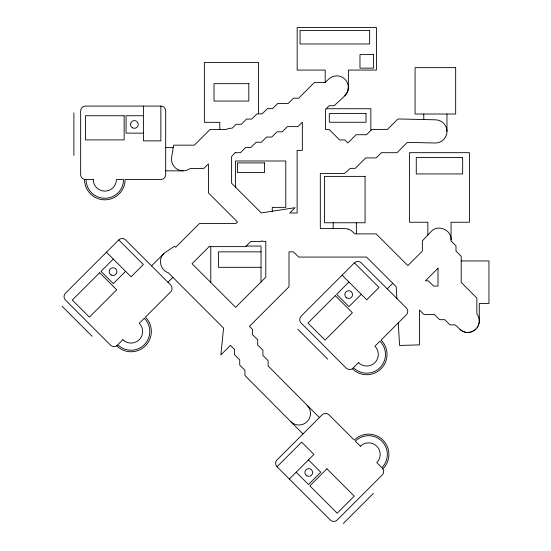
<?xml version="1.0" encoding="UTF-8"?>
<svg xmlns="http://www.w3.org/2000/svg" width="551" height="551" viewBox="0 0 551 551"><rect width="100%" height="100%" fill="white"/><g stroke="black" fill="none" stroke-linecap="round" stroke-linejoin="round"><path stroke-width="0.83" d="M348.122 229.058L351.194 230.504L355.03 233.872L376.14 233.872L407.864 265.596L422.355 251.098L422.355 240.849L431.04 231.675C437.969 223.513 452.708 230.346 451.007 240.904L455.987 245.884L455.987 251.098L461.201 256.318L461.201 282.408L476.856 298.063L476.856 313.767C480.004 317.672 480.093 323.657 477.07 327.659M348.342 88.243L348.294 88.814M348.37 87.678L348.384 70.067L376.409 70.067L376.409 27.55L297.168 27.55L297.168 70.067L325.193 70.067L325.193 82.402M451.042 239.933L451.055 222.253L469.418 222.253L469.418 152.675L409.503 152.675L409.503 222.253L427.865 222.253L427.865 235.029M479.239 321.991L479.17 322.438M479.274 321.302L479.294 303.463L488.957 303.463L488.957 260.947L461.201 260.947M348.211 89.372L348.108 89.937M479.074 323.12L478.964 323.554M347.97 90.488L347.812 91.032M478.791 324.222L478.647 324.642M347.619 91.569L347.405 92.093M478.413 325.297L478.234 325.662M347.164 92.609L346.903 93.112M477.924 326.323L477.696 326.709M346.607 93.601L346.297 94.076M467.248 332.432C471.236 332.639 475.21 330.566 477.38 327.239M345.959 94.538L345.608 94.979M151.553 265.892L164.666 252.854L174.488 246.166L175.652 247.33L199.552 223.437L236.076 223.437L237.529 221.984L208.416 192.871L208.416 163.881L203.939 168.358L189.875 168.634A11.599 11.599 0 0 1 183.511 170.817L182.374 170.803A11.599 11.599 0 0 1 171.636 157.386L173.606 145.161L194.331 145.161L209.986 129.506L225.951 129.506L228.796 128.424L232.212 128.156L236.076 124.292L241.297 124.292L246.517 119.071L251.731 119.071L256.952 113.857L262.166 113.857L267.387 108.637L272.607 108.637L277.821 103.416L288.263 103.416L293.476 98.202L298.697 98.202L314.352 82.547L325.035 82.547L328.899 78.965A11.599 11.599 0 0 1 348.363 86.755L347.75 91.239L344.678 95.964L334.14 105.737L329.174 105.737L325.531 109.38L325.531 129.506L329.174 129.506L339.609 139.947L344.83 139.947L347.853 142.971L356.098 134.726L366.532 134.726L371.753 129.506L387.401 129.506L397.953 118.961L435.634 119.815A11.599 11.599 0 0 1 446.937 130.539L446.964 131.675A11.599 11.599 0 0 1 435.111 143.005L407.341 142.372L397.009 152.703L381.354 152.703L376.14 157.917L365.699 157.917L355.264 168.358L350.278 168.358L344.478 173.572L320.31 173.572L320.31 228.603L344.754 228.562L348.115 229.058M345.222 95.399L344.83 95.805M475.899 329.057L475.568 329.36M118.754 239.926L65.459 293.222A4.835 4.835 0 0 0 65.459 300.054L110.558 345.153A4.835 4.835 0 0 0 117.391 345.153L116.709 345.835A20.291 20.291 0 0 0 145.402 345.835A20.291 20.291 0 0 0 145.402 317.135L170.686 291.858A4.835 4.835 0 0 0 170.686 285.019L125.587 239.926A4.835 4.835 0 0 0 118.754 239.926L143.356 264.521L131.055 276.822L106.46 252.227M113.292 259.06L100.991 271.354L113.292 283.655L125.587 271.354M167.952 282.291L172.883 277.36M354.424 262.875L301.128 316.171A4.835 4.835 0 0 0 301.128 323.003L346.221 368.102A4.835 4.835 0 0 0 353.06 368.102L352.371 368.784A20.291 20.291 0 0 0 381.072 368.784A20.291 20.291 0 0 0 381.072 340.084L406.356 314.8A4.835 4.835 0 0 0 406.356 307.968L361.256 262.875A4.835 4.835 0 0 0 354.424 262.875L379.019 287.47L366.725 299.772L342.123 275.169M348.955 282.002L336.661 294.303L348.955 306.604L361.256 294.303M387.222 288.834L392.767 283.297M277.043 466.738A4.835 4.835 0 0 1 277.043 459.906L322.142 414.807A4.835 4.835 0 0 1 328.975 414.807L354.252 440.091A20.291 20.291 0 0 1 382.952 440.091A20.291 20.291 0 0 1 382.952 468.784L382.27 468.102A4.835 4.835 0 0 1 382.27 474.934L337.171 520.034A4.835 4.835 0 0 1 330.338 520.034L277.043 466.738L301.638 442.136L313.939 454.437L289.344 479.039M343.321 523.45L373.385 493.386M163.805 253.646C157.772 259.232 160.417 270.389 168.255 272.731L223.575 328.052L220.861 354.94L230.442 345.353L234.506 349.417L234.506 354.63L239.719 359.851L239.719 365.072L244.94 370.286L244.94 375.479L291.513 422.369A11.599 11.599 0 0 0 307.465 421.267A11.599 11.599 0 0 0 307.141 405.274L268.13 365.926L268.13 360.685L262.917 355.464L262.917 350.243L257.696 345.029L257.696 339.809L252.475 334.588L252.475 329.374L249.451 326.35L289.006 286.795L289.006 251.855L293.476 251.848L298.697 257.062L366.532 257.062L396.224 286.754L396.892 298.504M475.052 329.822L474.693 330.09M474.17 330.476L473.757 330.731M473.199 331.061L472.758 331.275M472.138 331.571L471.711 331.723M471.064 331.957L470.63 332.06M469.962 332.232L469.514 332.294M468.832 332.398L468.384 332.418M160.858 106.081L85.488 106.081A4.835 4.835 0 0 0 80.653 110.916L80.653 174.695A4.835 4.835 0 0 0 85.488 179.523L84.517 179.523A20.291 20.291 0 0 0 104.814 199.82A20.291 20.291 0 0 0 125.105 179.523L160.858 179.523A4.835 4.835 0 0 0 165.693 174.695L165.693 110.916A4.835 4.835 0 0 0 160.858 106.081L160.858 140.87L143.467 140.87L143.467 106.081M326.185 108.726L370.851 108.726L370.851 130.408M143.467 115.744L126.069 115.744L126.069 133.142L143.467 133.142M165.693 147.634L173.207 147.634M165.693 170.831L183.084 170.831M246.249 246.063L261.022 246.063L261.022 281.981M261.022 251.862L218.499 251.862L218.499 267.318L261.022 267.318M466.118 332.329L467.771 332.453M465.003 332.122L466.635 332.405M463.908 331.805L465.512 332.246M464.403 331.977L460.898 330.235M463.26 331.571L462.854 331.378M462.234 331.082L461.848 330.855M461.256 330.497L455.16 324.897L450.022 324.897L444.802 319.683L439.588 319.683L434.367 314.463L423.933 314.463L419.456 309.986L419.456 344.885L399.571 345.449L398.283 322.872M460.34 329.822L460.009 329.519M297.712 329.154L327.776 359.218M307.127 405.26L319.408 417.541M290.708 421.639L303.009 433.94M308.477 459.906L320.772 472.2L308.477 484.501L296.176 472.2M62.043 306.204L92.107 336.268M446.964 114.016L446.964 131.413M423.774 114.016L423.774 119.546M356.373 222.762L356.373 233.872M333.183 222.762L333.183 228.582M272.263 211.226L272.263 207.369L285.79 207.369L285.79 160.988L235.546 160.988L235.546 187.202M258.474 113.857L258.474 62.415L204.359 62.415L204.359 122.329L219.821 122.329L219.821 129.506M210.771 246.628L210.771 282.449M73.889 112.852L73.889 155.368M235.146 152.703L231.606 156.47L231.606 183.263L261.277 212.934L295.06 207.686L289.75 212.996L297.12 212.996L297.12 150.382L302.341 150.382L302.341 122.136L297.864 126.613L287.429 126.613L282.208 131.827L276.995 131.827L271.774 137.047L266.56 137.047L261.339 142.261L256.119 142.261L250.905 147.482L245.684 147.482L240.463 152.703L235.146 152.703M99.628 272.724L72.291 300.054L89.372 317.135L116.709 289.805L99.628 272.724M209.16 246.628L192.051 263.729L235.663 307.341L265.809 277.194L265.809 241.407L262.903 241.407L262.035 240.711L261.339 241.407L250.905 241.407L245.684 246.628L209.16 246.628M122.859 339.685L117.797 344.74A18.748 18.748 0 0 0 144.314 344.74A18.748 18.748 0 0 0 144.314 318.23L139.258 323.285A11.599 11.599 0 0 1 139.258 339.685A11.599 11.599 0 0 1 122.859 339.685M335.29 295.673L307.961 323.003L325.042 340.084L352.371 312.754L335.29 295.673M438.011 268.241L425.42 280.838L428.32 280.838L433.541 286.052L438.011 286.052L438.011 268.241M358.522 362.634L353.466 367.689A18.748 18.748 0 0 0 379.976 367.689A18.748 18.748 0 0 0 379.976 341.179L374.921 346.235A11.599 11.599 0 0 1 374.921 362.634A11.599 11.599 0 0 1 358.522 362.634M326.922 468.784L309.841 485.872L337.171 513.201L354.252 496.12L326.922 468.784M369.645 30.45L300.068 30.45L300.068 43.977L369.645 43.977L369.645 30.45M373.509 54.604L359.975 54.604L359.975 68.138L373.509 68.138L373.509 54.604M455.663 67.635L415.075 67.635L415.075 114.016L455.663 114.016L455.663 67.635M248.811 83.676L214.022 83.676L214.022 101.067L248.811 101.067L248.811 83.676M366.016 113.561L329.298 113.561L329.298 122.253L366.016 122.253L366.016 113.561M124.14 115.744L85.488 115.744L85.488 139.906L124.14 139.906L124.14 115.744M462.654 157.51L416.267 157.51L416.267 173.937L462.654 173.937L462.654 157.51M264.535 162.917L237.474 162.917L237.474 172.58L264.535 172.58L264.535 162.917M365.065 176.382L324.484 176.382L324.484 222.762L365.065 222.762L365.065 176.382M93.215 179.523L86.066 179.523A18.748 18.748 0 0 0 104.814 198.27A18.748 18.748 0 0 0 123.562 179.523L116.406 179.523A11.599 11.599 0 0 1 104.814 191.121A11.599 11.599 0 0 1 93.215 179.523M360.402 446.241L355.347 441.179A18.748 18.748 0 0 1 381.857 441.179A18.748 18.748 0 0 1 381.857 467.696L376.801 462.64A11.599 11.599 0 0 0 376.801 446.241A11.599 11.599 0 0 0 360.402 446.241M111.082 274.977A3.864 3.864 0 0 0 116.881 271.629A3.864 3.864 0 0 0 111.082 268.282A3.864 3.864 0 0 0 111.082 274.977M306.817 475.823A3.864 3.864 0 0 0 312.61 472.476A3.864 3.864 0 0 0 306.817 469.128A3.864 3.864 0 0 0 306.817 475.823M346.751 297.926A3.864 3.864 0 0 0 352.55 294.578A3.864 3.864 0 0 0 346.751 291.231A3.864 3.864 0 0 0 346.751 297.926M132.447 127.791A3.864 3.864 0 0 0 138.246 124.443A3.864 3.864 0 0 0 132.447 121.096A3.864 3.864 0 0 0 132.447 127.791"/></g></svg>
